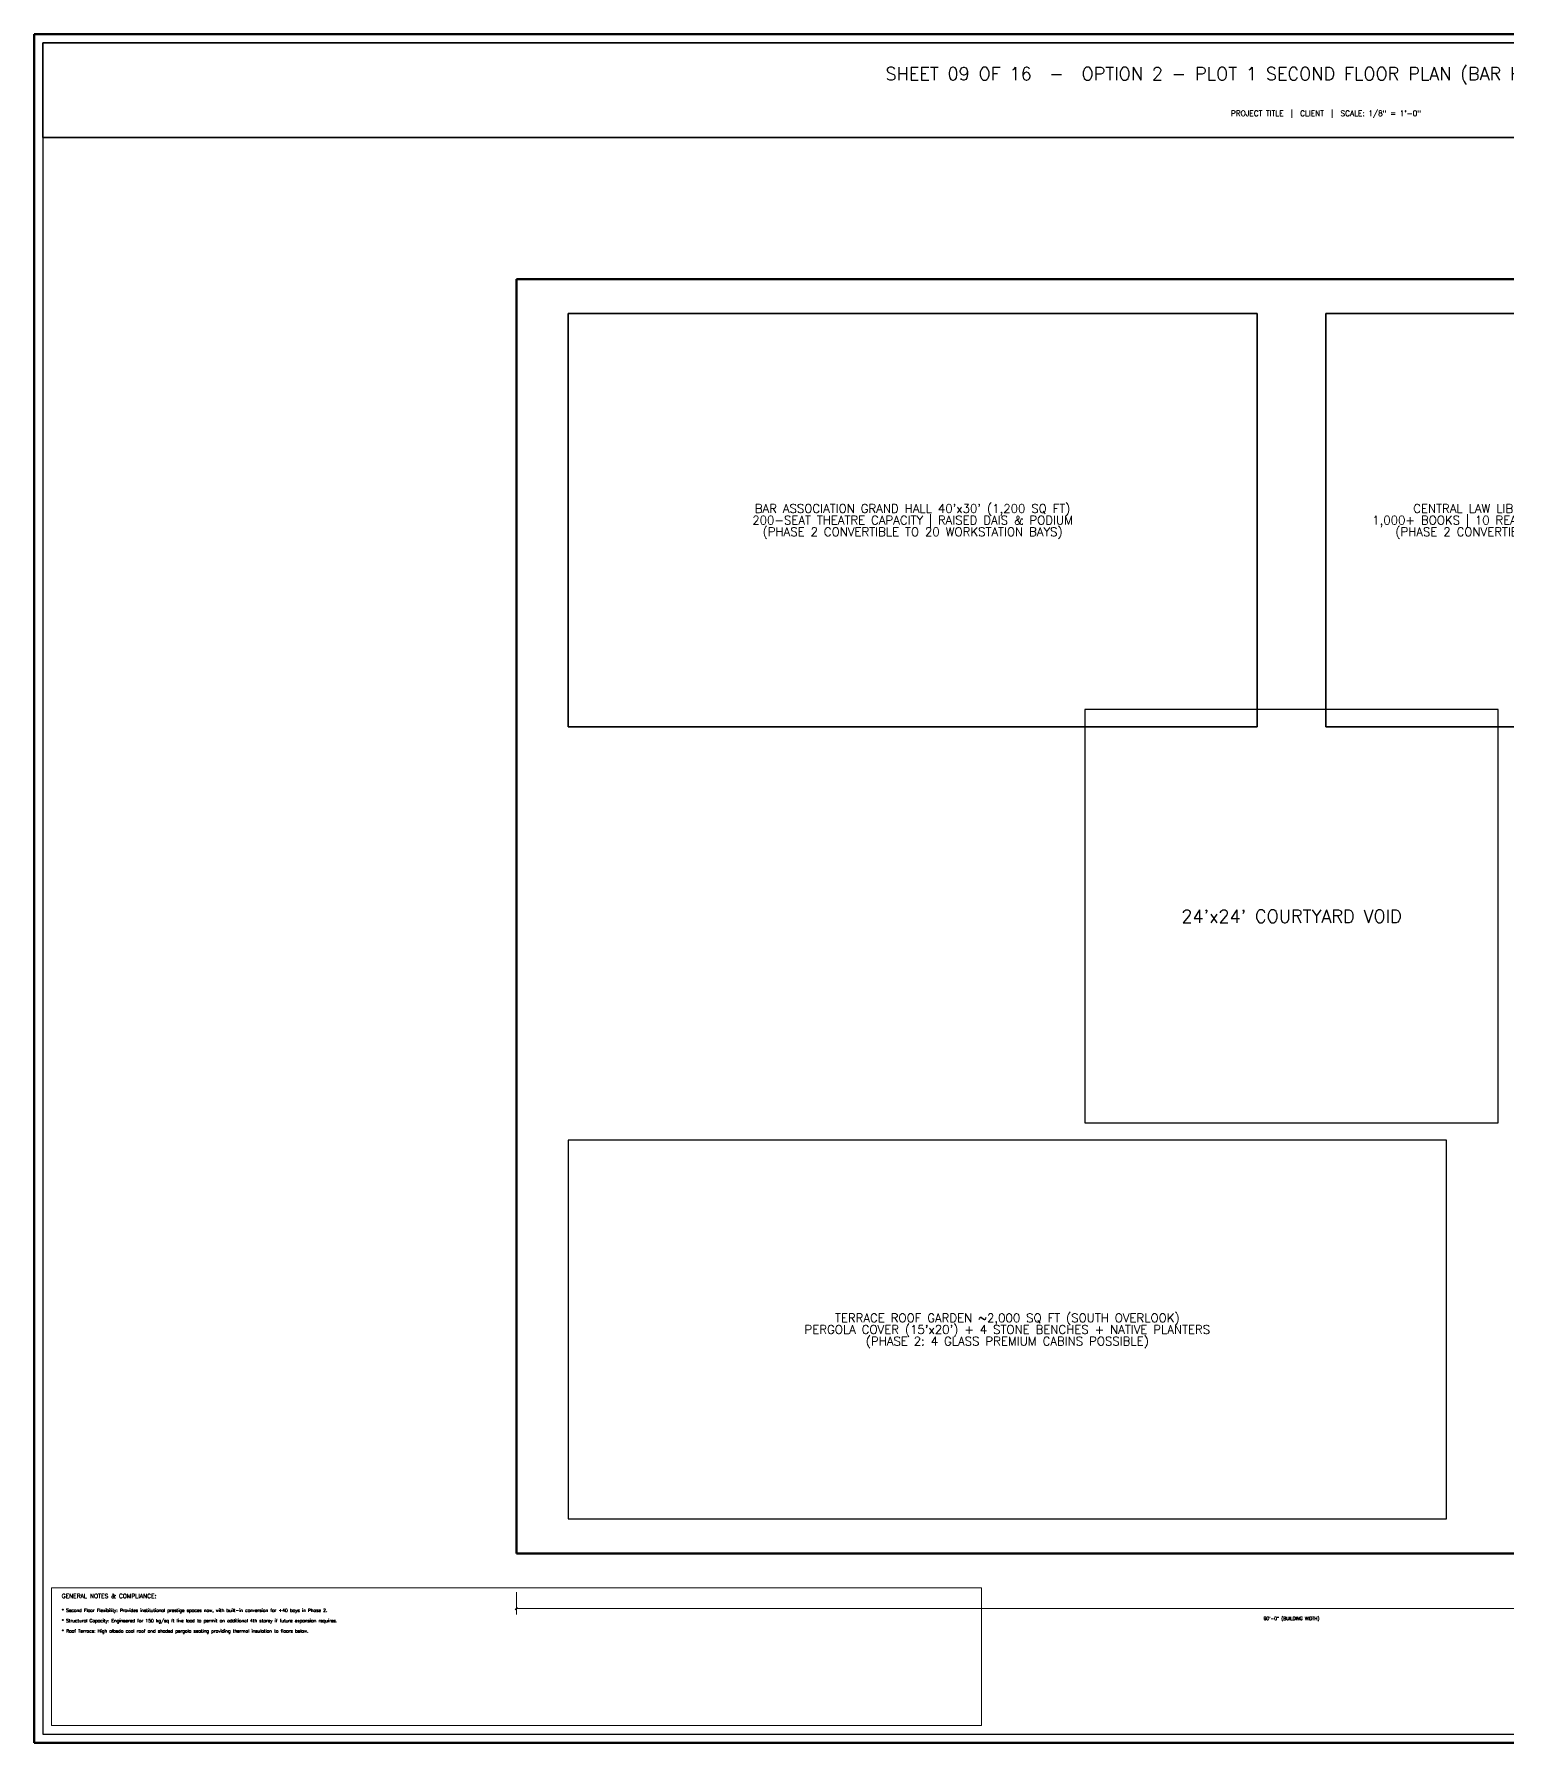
# Model space of a CAD drawing. Header units: inches. Extents: x 0 to 1800, y 0 to 1191.
# Drawn here: x 0 to 1026, y 0 to 1191 of the extents above; entities that cross this region are included whole.
import ezdxf
from ezdxf.enums import TextEntityAlignment as Align

# ---------------------------------------------------------------- set-up
doc = ezdxf.new("R2010")
doc.units = ezdxf.units.IN
doc.header["$MEASUREMENT"] = 0
for name, color, linetype in [('A-BAY', 3, 'Continuous'), ('A-DIM', 4, 'Continuous'), ('A-FURN', 1, 'Continuous'), ('A-JALI', 6, 'Continuous'), ('A-TEXT', 7, 'Continuous'), ('A-TEXT-TTL', 7, 'Continuous'), ('A-TTLB', 7, 'Continuous'), ('A-WALL', 7, 'Continuous')]:
    doc.layers.add(name, color=color, linetype=linetype)
doc.styles.add('SIMPLEX', font='simplex.shx')

msp = doc.modelspace()

# ---------------------------------------------------------------- linework, layer by layer
at = {"layer": 'A-BAY', "lineweight": 30}
for p, q in [((984, 420), (372, 420)), ((372, 420), (372, 156)), ((984, 156), (984, 420)), ((372, 156), (984, 156))]:
    msp.add_line(p, q, dxfattribs=at)
at = {"layer": 'A-DIM', "lineweight": 13}
msp.add_line((336, 105), (336, 89.4), dxfattribs=at)
at = {"layer": 'A-DIM', "lineweight": 30}
msp.add_line((335.2, 92.8), (336.8, 94.3), dxfattribs=at)
at = {"layer": 'A-DIM', "lineweight": 18}
msp.add_line((336, 93.6), (1416, 93.6), dxfattribs=at)
at = {"layer": 'A-FURN', "lineweight": 35}
for p, q in [((852, 996), (372, 996)), ((372, 996), (372, 708)), ((852, 708), (852, 996)), ((1200, 996), (900, 996)), ((900, 996), (900, 708)), ((372, 708), (852, 708)), ((900, 708), (1200, 708))]:
    msp.add_line(p, q, dxfattribs=at)
at = {"layer": 'A-JALI', "lineweight": 30}
for p, q in [((1020, 720), (732, 720)), ((732, 720), (732, 432)), ((1020, 432), (1020, 720)), ((732, 432), (1020, 432))]:
    msp.add_line(p, q, dxfattribs=at)
at = {"layer": 'A-TTLB', "lineweight": 50}
for p, q in [((1800, 1190.7), (0, 1190.7)), ((0, 1190.7), (0, 0)), ((0, 0), (1800, 0))]:
    msp.add_line(p, q, dxfattribs=at)
at = {"layer": 'A-TTLB', "lineweight": 25}
for p, q in [((1794, 1184.7), (6, 1184.7)), ((6, 1184.7), (6, 6)), ((6, 6), (1794, 6))]:
    msp.add_line(p, q, dxfattribs=at)
at = {"layer": 'A-TTLB', "lineweight": 35}
for p, q in [((1794, 1184.7), (6, 1184.7)), ((6, 1184.7), (6, 1118.7)), ((6, 1118.7), (1794, 1118.7))]:
    msp.add_line(p, q, dxfattribs=at)
at = {"layer": 'A-TTLB', "lineweight": 20}
for p, q in [((660, 108), (12, 108)), ((12, 108), (12, 12)), ((660, 12), (660, 108)), ((12, 12), (660, 12))]:
    msp.add_line(p, q, dxfattribs=at)
at = {"layer": 'A-WALL', "lineweight": 50}
for p, q in [((1416, 1020), (336, 1020)), ((336, 1020), (336, 132)), ((336, 132), (1416, 132))]:
    msp.add_line(p, q, dxfattribs=at)

# ---------------------------------------------------------------- texts
at = {"layer": 'A-BAY', "style": 'SIMPLEX'}
for s, p in [('TERRACE ROOF GARDEN ~2,000 SQ FT (SOUTH OVERLOOK)', (678, 296.1)), ("PERGOLA COVER (15'x20') + 4 STONE BENCHES + NATIVE PLANTERS", (678, 288)), ('(PHASE 2: 4 GLASS PREMIUM CABINS POSSIBLE)', (678, 279.9))]:
    msp.add_text(s, height=6, dxfattribs=at).set_placement(p, align=Align.MIDDLE_CENTER)
at = {"layer": 'A-DIM', "style": 'SIMPLEX'}
msp.add_text('90\'-0" (BUILDING WIDTH)', height=2.25, dxfattribs=at).set_placement((876, 87.8), align=Align.TOP_CENTER)
at = {"layer": 'A-TEXT', "style": 'SIMPLEX'}
for s, p in [('* Second Floor Flexibility: Provides institutional prestige spaces now, with built-in conversion for +40 bays in Phase 2.', (19.2, 91.2)), ('* Structural Capacity: Engineered for 150 kg/sq ft live load to permit an additional 4th storey if future expansion requires.', (19.2, 84)), ('* Roof Terrace: High albedo cool roof and shaded pergola seating providing thermal insulation to floors below.', (19.2, 76.8))]:
    msp.add_text(s, height=2.25, dxfattribs=at).set_placement(p)
at = {"layer": 'A-TEXT-TTL', "style": 'SIMPLEX'}
for s, height, p in [('SHEET 09 OF 16  -  OPTION 2 - PLOT 1 SECOND FLOOR PLAN (BAR HALL + LIBRARY + TERRACE)', 9, (900, 1163.1)), ('PROJECT TITLE  |  CLIENT  |  SCALE: 1/8" = 1\'-0"', 3.75, (900, 1135.5)), ("BAR ASSOCIATION GRAND HALL 40'x30' (1,200 SQ FT)", 6, (612, 860.1)), ("CENTRAL LAW LIBRARY 25'x30' (750 SQ FT)", 6, (1050, 860.1)), ('200-SEAT THEATRE CAPACITY | RAISED DAIS & PODIUM', 6, (612, 852)), ('(PHASE 2 CONVERTIBLE TO 20 WORKSTATION BAYS)', 6, (612, 843.9)), ('1,000+ BOOKS | 10 READING CARRELS | 4 PC TERMINALS', 6, (1050, 852)), ('(PHASE 2 CONVERTIBLE TO 16 BAYS + 4 CABINS)', 6, (1050, 843.9)), ("24'x24' COURTYARD VOID", 9, (876, 576))]:
    msp.add_text(s, height=height, dxfattribs=at).set_placement(p, align=Align.MIDDLE_CENTER)
msp.add_text('GENERAL NOTES & COMPLIANCE:', height=3, dxfattribs=at).set_placement((19.2, 100.8))

doc.saveas('drawing.dxf')
